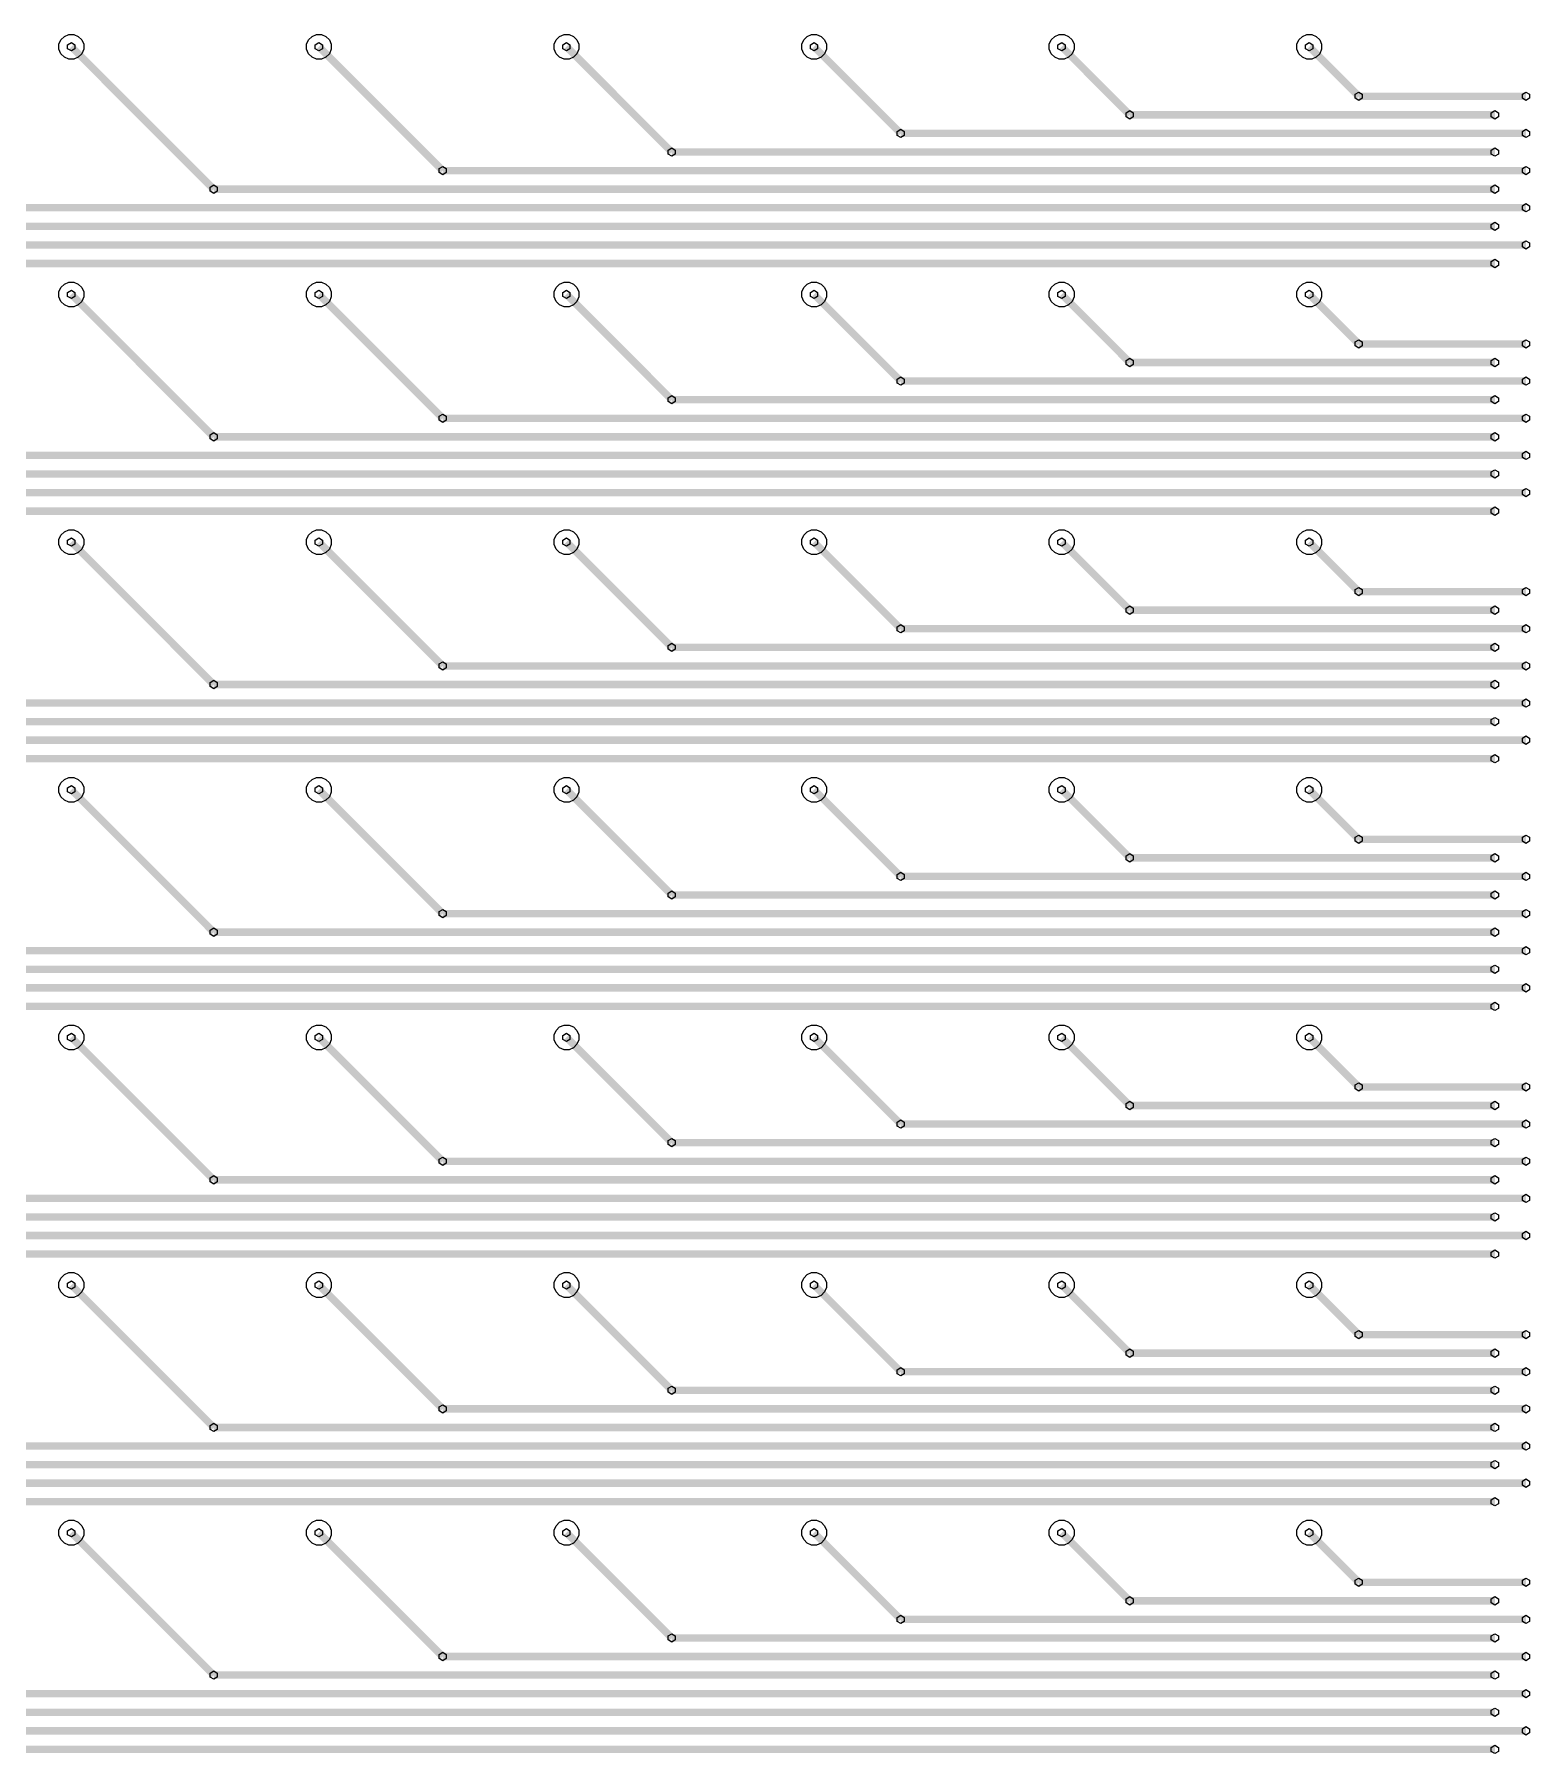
# Model space of a CAD drawing. Extents: x -21730 to 22170, y -18094 to 18606.
# Drawn here: x 655 to 1259, y -3583 to -2889 of the extents above; entities that cross this region are included whole.
import ezdxf

# ---------------------------------------------------------------- set-up
doc = ezdxf.new("R2010")
doc.units = 0
doc.layers.add('L0D0_0', color=1, linetype='CONTINUOUS')

# ---------------------------------------------------------------- blocks, each defined once
blk = doc.blocks.new('LGA400C100P20X20_2000X2000X0_1')
at = {"layer": 'L0D0_0'}
for points in [[(4.49, 4.45), (4.472, 4.458), (4.458, 4.472), (4.45, 4.49), (4.45, 4.51), (4.458, 4.528), (4.472, 4.542), (4.49, 4.55), (4.51, 4.55), (4.528, 4.542), (4.542, 4.528), (4.55, 4.51), (4.55, 4.49), (4.542, 4.472), (4.528, 4.458), (4.51, 4.45)], [(5.49, 4.45), (5.472, 4.458), (5.458, 4.472), (5.45, 4.49), (5.45, 4.51), (5.458, 4.528), (5.472, 4.542), (5.49, 4.55), (5.51, 4.55), (5.528, 4.542), (5.542, 4.528), (5.55, 4.51), (5.55, 4.49), (5.542, 4.472), (5.528, 4.458), (5.51, 4.45)], [(6.49, 4.45), (6.472, 4.458), (6.458, 4.472), (6.45, 4.49), (6.45, 4.51), (6.458, 4.528), (6.472, 4.542), (6.49, 4.55), (6.51, 4.55), (6.528, 4.542), (6.542, 4.528), (6.55, 4.51), (6.55, 4.49), (6.542, 4.472), (6.528, 4.458), (6.51, 4.45)], [(7.49, 4.45), (7.472, 4.458), (7.458, 4.472), (7.45, 4.49), (7.45, 4.51), (7.458, 4.528), (7.472, 4.542), (7.49, 4.55), (7.51, 4.55), (7.528, 4.542), (7.542, 4.528), (7.55, 4.51), (7.55, 4.49), (7.542, 4.472), (7.528, 4.458), (7.51, 4.45)], [(8.49, 4.45), (8.472, 4.458), (8.458, 4.472), (8.45, 4.49), (8.45, 4.51), (8.458, 4.528), (8.472, 4.542), (8.49, 4.55), (8.51, 4.55), (8.528, 4.542), (8.542, 4.528), (8.55, 4.51), (8.55, 4.49), (8.542, 4.472), (8.528, 4.458), (8.51, 4.45)], [(9.49, 4.45), (9.472, 4.458), (9.458, 4.472), (9.45, 4.49), (9.45, 4.51), (9.458, 4.528), (9.472, 4.542), (9.49, 4.55), (9.51, 4.55), (9.528, 4.542), (9.542, 4.528), (9.55, 4.51), (9.55, 4.49), (9.542, 4.472), (9.528, 4.458), (9.51, 4.45)], [(4.49, 3.45), (4.472, 3.458), (4.458, 3.472), (4.45, 3.49), (4.45, 3.51), (4.458, 3.528), (4.472, 3.542), (4.49, 3.55), (4.51, 3.55), (4.528, 3.542), (4.542, 3.528), (4.55, 3.51), (4.55, 3.49), (4.542, 3.472), (4.528, 3.458), (4.51, 3.45)], [(5.49, 3.45), (5.472, 3.458), (5.458, 3.472), (5.45, 3.49), (5.45, 3.51), (5.458, 3.528), (5.472, 3.542), (5.49, 3.55), (5.51, 3.55), (5.528, 3.542), (5.542, 3.528), (5.55, 3.51), (5.55, 3.49), (5.542, 3.472), (5.528, 3.458), (5.51, 3.45)], [(6.49, 3.45), (6.472, 3.458), (6.458, 3.472), (6.45, 3.49), (6.45, 3.51), (6.458, 3.528), (6.472, 3.542), (6.49, 3.55), (6.51, 3.55), (6.528, 3.542), (6.542, 3.528), (6.55, 3.51), (6.55, 3.49), (6.542, 3.472), (6.528, 3.458), (6.51, 3.45)], [(7.49, 3.45), (7.472, 3.458), (7.458, 3.472), (7.45, 3.49), (7.45, 3.51), (7.458, 3.528), (7.472, 3.542), (7.49, 3.55), (7.51, 3.55), (7.528, 3.542), (7.542, 3.528), (7.55, 3.51), (7.55, 3.49), (7.542, 3.472), (7.528, 3.458), (7.51, 3.45)], [(8.49, 3.45), (8.472, 3.458), (8.458, 3.472), (8.45, 3.49), (8.45, 3.51), (8.458, 3.528), (8.472, 3.542), (8.49, 3.55), (8.51, 3.55), (8.528, 3.542), (8.542, 3.528), (8.55, 3.51), (8.55, 3.49), (8.542, 3.472), (8.528, 3.458), (8.51, 3.45)], [(9.49, 3.45), (9.472, 3.458), (9.458, 3.472), (9.45, 3.49), (9.45, 3.51), (9.458, 3.528), (9.472, 3.542), (9.49, 3.55), (9.51, 3.55), (9.528, 3.542), (9.542, 3.528), (9.55, 3.51), (9.55, 3.49), (9.542, 3.472), (9.528, 3.458), (9.51, 3.45)], [(4.49, 2.45), (4.472, 2.458), (4.458, 2.472), (4.45, 2.49), (4.45, 2.51), (4.458, 2.528), (4.472, 2.542), (4.49, 2.55), (4.51, 2.55), (4.528, 2.542), (4.542, 2.528), (4.55, 2.51), (4.55, 2.49), (4.542, 2.472), (4.528, 2.458), (4.51, 2.45)], [(5.49, 2.45), (5.472, 2.458), (5.458, 2.472), (5.45, 2.49), (5.45, 2.51), (5.458, 2.528), (5.472, 2.542), (5.49, 2.55), (5.51, 2.55), (5.528, 2.542), (5.542, 2.528), (5.55, 2.51), (5.55, 2.49), (5.542, 2.472), (5.528, 2.458), (5.51, 2.45)], [(6.49, 2.45), (6.472, 2.458), (6.458, 2.472), (6.45, 2.49), (6.45, 2.51), (6.458, 2.528), (6.472, 2.542), (6.49, 2.55), (6.51, 2.55), (6.528, 2.542), (6.542, 2.528), (6.55, 2.51), (6.55, 2.49), (6.542, 2.472), (6.528, 2.458), (6.51, 2.45)], [(7.49, 2.45), (7.472, 2.458), (7.458, 2.472), (7.45, 2.49), (7.45, 2.51), (7.458, 2.528), (7.472, 2.542), (7.49, 2.55), (7.51, 2.55), (7.528, 2.542), (7.542, 2.528), (7.55, 2.51), (7.55, 2.49), (7.542, 2.472), (7.528, 2.458), (7.51, 2.45)], [(8.49, 2.45), (8.472, 2.458), (8.458, 2.472), (8.45, 2.49), (8.45, 2.51), (8.458, 2.528), (8.472, 2.542), (8.49, 2.55), (8.51, 2.55), (8.528, 2.542), (8.542, 2.528), (8.55, 2.51), (8.55, 2.49), (8.542, 2.472), (8.528, 2.458), (8.51, 2.45)], [(9.49, 2.45), (9.472, 2.458), (9.458, 2.472), (9.45, 2.49), (9.45, 2.51), (9.458, 2.528), (9.472, 2.542), (9.49, 2.55), (9.51, 2.55), (9.528, 2.542), (9.542, 2.528), (9.55, 2.51), (9.55, 2.49), (9.542, 2.472), (9.528, 2.458), (9.51, 2.45)], [(4.49, 1.45), (4.472, 1.458), (4.458, 1.472), (4.45, 1.49), (4.45, 1.51), (4.458, 1.528), (4.472, 1.542), (4.49, 1.55), (4.51, 1.55), (4.528, 1.542), (4.542, 1.528), (4.55, 1.51), (4.55, 1.49), (4.542, 1.472), (4.528, 1.458), (4.51, 1.45)], [(5.49, 1.45), (5.472, 1.458), (5.458, 1.472), (5.45, 1.49), (5.45, 1.51), (5.458, 1.528), (5.472, 1.542), (5.49, 1.55), (5.51, 1.55), (5.528, 1.542), (5.542, 1.528), (5.55, 1.51), (5.55, 1.49), (5.542, 1.472), (5.528, 1.458), (5.51, 1.45)], [(6.49, 1.45), (6.472, 1.458), (6.458, 1.472), (6.45, 1.49), (6.45, 1.51), (6.458, 1.528), (6.472, 1.542), (6.49, 1.55), (6.51, 1.55), (6.528, 1.542), (6.542, 1.528), (6.55, 1.51), (6.55, 1.49), (6.542, 1.472), (6.528, 1.458), (6.51, 1.45)], [(7.49, 1.45), (7.472, 1.458), (7.458, 1.472), (7.45, 1.49), (7.45, 1.51), (7.458, 1.528), (7.472, 1.542), (7.49, 1.55), (7.51, 1.55), (7.528, 1.542), (7.542, 1.528), (7.55, 1.51), (7.55, 1.49), (7.542, 1.472), (7.528, 1.458), (7.51, 1.45)], [(8.49, 1.45), (8.472, 1.458), (8.458, 1.472), (8.45, 1.49), (8.45, 1.51), (8.458, 1.528), (8.472, 1.542), (8.49, 1.55), (8.51, 1.55), (8.528, 1.542), (8.542, 1.528), (8.55, 1.51), (8.55, 1.49), (8.542, 1.472), (8.528, 1.458), (8.51, 1.45)], [(9.49, 1.45), (9.472, 1.458), (9.458, 1.472), (9.45, 1.49), (9.45, 1.51), (9.458, 1.528), (9.472, 1.542), (9.49, 1.55), (9.51, 1.55), (9.528, 1.542), (9.542, 1.528), (9.55, 1.51), (9.55, 1.49), (9.542, 1.472), (9.528, 1.458), (9.51, 1.45)], [(4.49, 0.45), (4.472, 0.458), (4.458, 0.472), (4.45, 0.49), (4.45, 0.51), (4.458, 0.528), (4.472, 0.542), (4.49, 0.55), (4.51, 0.55), (4.528, 0.542), (4.542, 0.528), (4.55, 0.51), (4.55, 0.49), (4.542, 0.472), (4.528, 0.458), (4.51, 0.45)], [(5.49, 0.45), (5.472, 0.458), (5.458, 0.472), (5.45, 0.49), (5.45, 0.51), (5.458, 0.528), (5.472, 0.542), (5.49, 0.55), (5.51, 0.55), (5.528, 0.542), (5.542, 0.528), (5.55, 0.51), (5.55, 0.49), (5.542, 0.472), (5.528, 0.458), (5.51, 0.45)], [(6.49, 0.45), (6.472, 0.458), (6.458, 0.472), (6.45, 0.49), (6.45, 0.51), (6.458, 0.528), (6.472, 0.542), (6.49, 0.55), (6.51, 0.55), (6.528, 0.542), (6.542, 0.528), (6.55, 0.51), (6.55, 0.49), (6.542, 0.472), (6.528, 0.458), (6.51, 0.45)], [(7.49, 0.45), (7.472, 0.458), (7.458, 0.472), (7.45, 0.49), (7.45, 0.51), (7.458, 0.528), (7.472, 0.542), (7.49, 0.55), (7.51, 0.55), (7.528, 0.542), (7.542, 0.528), (7.55, 0.51), (7.55, 0.49), (7.542, 0.472), (7.528, 0.458), (7.51, 0.45)], [(8.49, 0.45), (8.472, 0.458), (8.458, 0.472), (8.45, 0.49), (8.45, 0.51), (8.458, 0.528), (8.472, 0.542), (8.49, 0.55), (8.51, 0.55), (8.528, 0.542), (8.542, 0.528), (8.55, 0.51), (8.55, 0.49), (8.542, 0.472), (8.528, 0.458), (8.51, 0.45)], [(9.49, 0.45), (9.472, 0.458), (9.458, 0.472), (9.45, 0.49), (9.45, 0.51), (9.458, 0.528), (9.472, 0.542), (9.49, 0.55), (9.51, 0.55), (9.528, 0.542), (9.542, 0.528), (9.55, 0.51), (9.55, 0.49), (9.542, 0.472), (9.528, 0.458), (9.51, 0.45)], [(4.49, -0.55), (4.472, -0.542), (4.458, -0.528), (4.45, -0.51), (4.45, -0.49), (4.458, -0.472), (4.472, -0.458), (4.49, -0.45), (4.51, -0.45), (4.528, -0.458), (4.542, -0.472), (4.55, -0.49), (4.55, -0.51), (4.542, -0.528), (4.528, -0.542), (4.51, -0.55)], [(5.49, -0.55), (5.472, -0.542), (5.458, -0.528), (5.45, -0.51), (5.45, -0.49), (5.458, -0.472), (5.472, -0.458), (5.49, -0.45), (5.51, -0.45), (5.528, -0.458), (5.542, -0.472), (5.55, -0.49), (5.55, -0.51), (5.542, -0.528), (5.528, -0.542), (5.51, -0.55)], [(6.49, -0.55), (6.472, -0.542), (6.458, -0.528), (6.45, -0.51), (6.45, -0.49), (6.458, -0.472), (6.472, -0.458), (6.49, -0.45), (6.51, -0.45), (6.528, -0.458), (6.542, -0.472), (6.55, -0.49), (6.55, -0.51), (6.542, -0.528), (6.528, -0.542), (6.51, -0.55)], [(7.49, -0.55), (7.472, -0.542), (7.458, -0.528), (7.45, -0.51), (7.45, -0.49), (7.458, -0.472), (7.472, -0.458), (7.49, -0.45), (7.51, -0.45), (7.528, -0.458), (7.542, -0.472), (7.55, -0.49), (7.55, -0.51), (7.542, -0.528), (7.528, -0.542), (7.51, -0.55)], [(8.49, -0.55), (8.472, -0.542), (8.458, -0.528), (8.45, -0.51), (8.45, -0.49), (8.458, -0.472), (8.472, -0.458), (8.49, -0.45), (8.51, -0.45), (8.528, -0.458), (8.542, -0.472), (8.55, -0.49), (8.55, -0.51), (8.542, -0.528), (8.528, -0.542), (8.51, -0.55)], [(9.49, -0.55), (9.472, -0.542), (9.458, -0.528), (9.45, -0.51), (9.45, -0.49), (9.458, -0.472), (9.472, -0.458), (9.49, -0.45), (9.51, -0.45), (9.528, -0.458), (9.542, -0.472), (9.55, -0.49), (9.55, -0.51), (9.542, -0.528), (9.528, -0.542), (9.51, -0.55)], [(4.49, -1.55), (4.472, -1.542), (4.458, -1.528), (4.45, -1.51), (4.45, -1.49), (4.458, -1.472), (4.472, -1.458), (4.49, -1.45), (4.51, -1.45), (4.528, -1.458), (4.542, -1.472), (4.55, -1.49), (4.55, -1.51), (4.542, -1.528), (4.528, -1.542), (4.51, -1.55)], [(5.49, -1.55), (5.472, -1.542), (5.458, -1.528), (5.45, -1.51), (5.45, -1.49), (5.458, -1.472), (5.472, -1.458), (5.49, -1.45), (5.51, -1.45), (5.528, -1.458), (5.542, -1.472), (5.55, -1.49), (5.55, -1.51), (5.542, -1.528), (5.528, -1.542), (5.51, -1.55)], [(6.49, -1.55), (6.472, -1.542), (6.458, -1.528), (6.45, -1.51), (6.45, -1.49), (6.458, -1.472), (6.472, -1.458), (6.49, -1.45), (6.51, -1.45), (6.528, -1.458), (6.542, -1.472), (6.55, -1.49), (6.55, -1.51), (6.542, -1.528), (6.528, -1.542), (6.51, -1.55)], [(7.49, -1.55), (7.472, -1.542), (7.458, -1.528), (7.45, -1.51), (7.45, -1.49), (7.458, -1.472), (7.472, -1.458), (7.49, -1.45), (7.51, -1.45), (7.528, -1.458), (7.542, -1.472), (7.55, -1.49), (7.55, -1.51), (7.542, -1.528), (7.528, -1.542), (7.51, -1.55)], [(8.49, -1.55), (8.472, -1.542), (8.458, -1.528), (8.45, -1.51), (8.45, -1.49), (8.458, -1.472), (8.472, -1.458), (8.49, -1.45), (8.51, -1.45), (8.528, -1.458), (8.542, -1.472), (8.55, -1.49), (8.55, -1.51), (8.542, -1.528), (8.528, -1.542), (8.51, -1.55)], [(9.49, -1.55), (9.472, -1.542), (9.458, -1.528), (9.45, -1.51), (9.45, -1.49), (9.458, -1.472), (9.472, -1.458), (9.49, -1.45), (9.51, -1.45), (9.528, -1.458), (9.542, -1.472), (9.55, -1.49), (9.55, -1.51), (9.542, -1.528), (9.528, -1.542), (9.51, -1.55)]]:
    blk.add_lwpolyline(points, close=True, dxfattribs=at)

msp = doc.modelspace()

# ---------------------------------------------------------------- linework, layer by layer
at = {"layer": 'L0D0_0'}
for points in [[(670, -2895.7), (668.5, -2894.8), (668.5, -2893.2), (670, -2892.3), (671.4, -2893.2), (671.4, -2894.8)], [(770, -2895.7), (768.5, -2894.8), (768.5, -2893.2), (770, -2892.3), (771.4, -2893.2), (771.4, -2894.8)], [(870, -2895.7), (868.5, -2894.8), (868.5, -2893.2), (870, -2892.3), (871.4, -2893.2), (871.4, -2894.8)], [(970, -2895.7), (968.5, -2894.8), (968.5, -2893.2), (970, -2892.3), (971.4, -2893.2), (971.4, -2894.8)], [(1070, -2895.7), (1068.5, -2894.8), (1068.5, -2893.2), (1070, -2892.3), (1071.4, -2893.2), (1071.4, -2894.8)], [(1170, -2895.7), (1168.5, -2894.8), (1168.5, -2893.2), (1170, -2892.3), (1171.4, -2893.2), (1171.4, -2894.8)], [(1190, -2915.7), (1188.5, -2914.8), (1188.5, -2913.2), (1190, -2912.3), (1191.4, -2913.2), (1191.4, -2914.8)], [(1190, -2915.7), (1188.5, -2914.8), (1188.5, -2913.2), (1190, -2912.3), (1191.4, -2913.2), (1191.4, -2914.8)], [(1257.5, -2915.7), (1256.1, -2914.8), (1256.1, -2913.2), (1257.5, -2912.3), (1259, -2913.2), (1259, -2914.8)], [(1097.5, -2923.2), (1096, -2922.3), (1096, -2920.7), (1097.5, -2919.8), (1098.9, -2920.7), (1098.9, -2922.3)], [(1097.5, -2923.2), (1096, -2922.3), (1096, -2920.7), (1097.5, -2919.8), (1098.9, -2920.7), (1098.9, -2922.3)], [(1245, -2923.2), (1243.5, -2922.3), (1243.5, -2920.7), (1245, -2919.8), (1246.4, -2920.7), (1246.4, -2922.3)], [(1005, -2930.7), (1003.5, -2929.8), (1003.5, -2928.2), (1005, -2927.3), (1006.4, -2928.2), (1006.4, -2929.8)], [(1005, -2930.7), (1003.5, -2929.8), (1003.5, -2928.2), (1005, -2927.3), (1006.4, -2928.2), (1006.4, -2929.8)], [(1257.5, -2930.7), (1256.1, -2929.8), (1256.1, -2928.2), (1257.5, -2927.3), (1259, -2928.2), (1259, -2929.8)], [(912.5, -2938.2), (911, -2937.3), (911, -2935.7), (912.5, -2934.8), (913.9, -2935.7), (913.9, -2937.3)], [(912.5, -2938.2), (911, -2937.3), (911, -2935.7), (912.5, -2934.8), (913.9, -2935.7), (913.9, -2937.3)], [(1245, -2938.2), (1243.5, -2937.3), (1243.5, -2935.7), (1245, -2934.8), (1246.4, -2935.7), (1246.4, -2937.3)], [(820, -2945.7), (818.5, -2944.8), (818.5, -2943.2), (820, -2942.3), (821.4, -2943.2), (821.4, -2944.8)], [(820, -2945.7), (818.5, -2944.8), (818.5, -2943.2), (820, -2942.3), (821.4, -2943.2), (821.4, -2944.8)], [(1257.5, -2945.7), (1256.1, -2944.8), (1256.1, -2943.2), (1257.5, -2942.3), (1259, -2943.2), (1259, -2944.8)], [(727.5, -2953.2), (726, -2952.3), (726, -2950.7), (727.5, -2949.8), (728.9, -2950.7), (728.9, -2952.3)], [(727.5, -2953.2), (726, -2952.3), (726, -2950.7), (727.5, -2949.8), (728.9, -2950.7), (728.9, -2952.3)], [(1245, -2953.2), (1243.5, -2952.3), (1243.5, -2950.7), (1245, -2949.8), (1246.4, -2950.7), (1246.4, -2952.3)], [(1257.5, -2960.7), (1256.1, -2959.8), (1256.1, -2958.2), (1257.5, -2957.3), (1259, -2958.2), (1259, -2959.8)], [(1245, -2968.2), (1243.5, -2967.3), (1243.5, -2965.7), (1245, -2964.8), (1246.4, -2965.7), (1246.4, -2967.3)], [(1257.5, -2975.7), (1256.1, -2974.8), (1256.1, -2973.2), (1257.5, -2972.3), (1259, -2973.2), (1259, -2974.8)], [(1245, -2983.2), (1243.5, -2982.3), (1243.5, -2980.7), (1245, -2979.8), (1246.4, -2980.7), (1246.4, -2982.3)], [(670, -2995.7), (668.5, -2994.8), (668.5, -2993.2), (670, -2992.3), (671.4, -2993.2), (671.4, -2994.8)], [(770, -2995.7), (768.5, -2994.8), (768.5, -2993.2), (770, -2992.3), (771.4, -2993.2), (771.4, -2994.8)], [(870, -2995.7), (868.5, -2994.8), (868.5, -2993.2), (870, -2992.3), (871.4, -2993.2), (871.4, -2994.8)], [(970, -2995.7), (968.5, -2994.8), (968.5, -2993.2), (970, -2992.3), (971.4, -2993.2), (971.4, -2994.8)], [(1070, -2995.7), (1068.5, -2994.8), (1068.5, -2993.2), (1070, -2992.3), (1071.4, -2993.2), (1071.4, -2994.8)], [(1170, -2995.7), (1168.5, -2994.8), (1168.5, -2993.2), (1170, -2992.3), (1171.4, -2993.2), (1171.4, -2994.8)], [(1190, -3015.7), (1188.5, -3014.8), (1188.5, -3013.2), (1190, -3012.3), (1191.4, -3013.2), (1191.4, -3014.8)], [(1190, -3015.7), (1188.5, -3014.8), (1188.5, -3013.2), (1190, -3012.3), (1191.4, -3013.2), (1191.4, -3014.8)], [(1257.5, -3015.7), (1256.1, -3014.8), (1256.1, -3013.2), (1257.5, -3012.3), (1259, -3013.2), (1259, -3014.8)], [(1097.5, -3023.2), (1096, -3022.3), (1096, -3020.7), (1097.5, -3019.8), (1098.9, -3020.7), (1098.9, -3022.3)], [(1097.5, -3023.2), (1096, -3022.3), (1096, -3020.7), (1097.5, -3019.8), (1098.9, -3020.7), (1098.9, -3022.3)], [(1245, -3023.2), (1243.5, -3022.3), (1243.5, -3020.7), (1245, -3019.8), (1246.4, -3020.7), (1246.4, -3022.3)], [(1005, -3030.7), (1003.5, -3029.8), (1003.5, -3028.2), (1005, -3027.3), (1006.4, -3028.2), (1006.4, -3029.8)], [(1005, -3030.7), (1003.5, -3029.8), (1003.5, -3028.2), (1005, -3027.3), (1006.4, -3028.2), (1006.4, -3029.8)], [(1257.5, -3030.7), (1256.1, -3029.8), (1256.1, -3028.2), (1257.5, -3027.3), (1259, -3028.2), (1259, -3029.8)], [(912.5, -3038.2), (911, -3037.3), (911, -3035.7), (912.5, -3034.8), (913.9, -3035.7), (913.9, -3037.3)], [(912.5, -3038.2), (911, -3037.3), (911, -3035.7), (912.5, -3034.8), (913.9, -3035.7), (913.9, -3037.3)], [(1245, -3038.2), (1243.5, -3037.3), (1243.5, -3035.7), (1245, -3034.8), (1246.4, -3035.7), (1246.4, -3037.3)], [(820, -3045.7), (818.5, -3044.8), (818.5, -3043.2), (820, -3042.3), (821.4, -3043.2), (821.4, -3044.8)], [(820, -3045.7), (818.5, -3044.8), (818.5, -3043.2), (820, -3042.3), (821.4, -3043.2), (821.4, -3044.8)], [(1257.5, -3045.7), (1256.1, -3044.8), (1256.1, -3043.2), (1257.5, -3042.3), (1259, -3043.2), (1259, -3044.8)], [(727.5, -3053.2), (726, -3052.3), (726, -3050.7), (727.5, -3049.8), (728.9, -3050.7), (728.9, -3052.3)], [(727.5, -3053.2), (726, -3052.3), (726, -3050.7), (727.5, -3049.8), (728.9, -3050.7), (728.9, -3052.3)], [(1245, -3053.2), (1243.5, -3052.3), (1243.5, -3050.7), (1245, -3049.8), (1246.4, -3050.7), (1246.4, -3052.3)], [(1257.5, -3060.7), (1256.1, -3059.8), (1256.1, -3058.2), (1257.5, -3057.3), (1259, -3058.2), (1259, -3059.8)], [(1245, -3068.2), (1243.5, -3067.3), (1243.5, -3065.7), (1245, -3064.8), (1246.4, -3065.7), (1246.4, -3067.3)], [(1257.5, -3075.7), (1256.1, -3074.8), (1256.1, -3073.2), (1257.5, -3072.3), (1259, -3073.2), (1259, -3074.8)], [(1245, -3083.2), (1243.5, -3082.3), (1243.5, -3080.7), (1245, -3079.8), (1246.4, -3080.7), (1246.4, -3082.3)], [(670, -3095.7), (668.5, -3094.8), (668.5, -3093.2), (670, -3092.3), (671.4, -3093.2), (671.4, -3094.8)], [(770, -3095.7), (768.5, -3094.8), (768.5, -3093.2), (770, -3092.3), (771.4, -3093.2), (771.4, -3094.8)], [(870, -3095.7), (868.5, -3094.8), (868.5, -3093.2), (870, -3092.3), (871.4, -3093.2), (871.4, -3094.8)], [(970, -3095.7), (968.5, -3094.8), (968.5, -3093.2), (970, -3092.3), (971.4, -3093.2), (971.4, -3094.8)], [(1070, -3095.7), (1068.5, -3094.8), (1068.5, -3093.2), (1070, -3092.3), (1071.4, -3093.2), (1071.4, -3094.8)], [(1170, -3095.7), (1168.5, -3094.8), (1168.5, -3093.2), (1170, -3092.3), (1171.4, -3093.2), (1171.4, -3094.8)], [(1190, -3115.7), (1188.5, -3114.8), (1188.5, -3113.2), (1190, -3112.3), (1191.4, -3113.2), (1191.4, -3114.8)], [(1190, -3115.7), (1188.5, -3114.8), (1188.5, -3113.2), (1190, -3112.3), (1191.4, -3113.2), (1191.4, -3114.8)], [(1257.5, -3115.7), (1256.1, -3114.8), (1256.1, -3113.2), (1257.5, -3112.3), (1259, -3113.2), (1259, -3114.8)], [(1097.5, -3123.2), (1096, -3122.3), (1096, -3120.7), (1097.5, -3119.8), (1098.9, -3120.7), (1098.9, -3122.3)], [(1097.5, -3123.2), (1096, -3122.3), (1096, -3120.7), (1097.5, -3119.8), (1098.9, -3120.7), (1098.9, -3122.3)], [(1245, -3123.2), (1243.5, -3122.3), (1243.5, -3120.7), (1245, -3119.8), (1246.4, -3120.7), (1246.4, -3122.3)], [(1005, -3130.7), (1003.5, -3129.8), (1003.5, -3128.2), (1005, -3127.3), (1006.4, -3128.2), (1006.4, -3129.8)], [(1005, -3130.7), (1003.5, -3129.8), (1003.5, -3128.2), (1005, -3127.3), (1006.4, -3128.2), (1006.4, -3129.8)], [(1257.5, -3130.7), (1256.1, -3129.8), (1256.1, -3128.2), (1257.5, -3127.3), (1259, -3128.2), (1259, -3129.8)], [(912.5, -3138.2), (911, -3137.3), (911, -3135.7), (912.5, -3134.8), (913.9, -3135.7), (913.9, -3137.3)], [(912.5, -3138.2), (911, -3137.3), (911, -3135.7), (912.5, -3134.8), (913.9, -3135.7), (913.9, -3137.3)], [(1245, -3138.2), (1243.5, -3137.3), (1243.5, -3135.7), (1245, -3134.8), (1246.4, -3135.7), (1246.4, -3137.3)], [(820, -3145.7), (818.5, -3144.8), (818.5, -3143.2), (820, -3142.3), (821.4, -3143.2), (821.4, -3144.8)], [(820, -3145.7), (818.5, -3144.8), (818.5, -3143.2), (820, -3142.3), (821.4, -3143.2), (821.4, -3144.8)], [(1257.5, -3145.7), (1256.1, -3144.8), (1256.1, -3143.2), (1257.5, -3142.3), (1259, -3143.2), (1259, -3144.8)], [(727.5, -3153.2), (726, -3152.3), (726, -3150.7), (727.5, -3149.8), (728.9, -3150.7), (728.9, -3152.3)], [(727.5, -3153.2), (726, -3152.3), (726, -3150.7), (727.5, -3149.8), (728.9, -3150.7), (728.9, -3152.3)], [(1245, -3153.2), (1243.5, -3152.3), (1243.5, -3150.7), (1245, -3149.8), (1246.4, -3150.7), (1246.4, -3152.3)], [(1257.5, -3160.7), (1256.1, -3159.8), (1256.1, -3158.2), (1257.5, -3157.3), (1259, -3158.2), (1259, -3159.8)], [(1245, -3168.2), (1243.5, -3167.3), (1243.5, -3165.7), (1245, -3164.8), (1246.4, -3165.7), (1246.4, -3167.3)], [(1257.5, -3175.7), (1256.1, -3174.8), (1256.1, -3173.2), (1257.5, -3172.3), (1259, -3173.2), (1259, -3174.8)], [(1245, -3183.2), (1243.5, -3182.3), (1243.5, -3180.7), (1245, -3179.8), (1246.4, -3180.7), (1246.4, -3182.3)], [(670, -3195.7), (668.5, -3194.8), (668.5, -3193.2), (670, -3192.3), (671.4, -3193.2), (671.4, -3194.8)], [(770, -3195.7), (768.5, -3194.8), (768.5, -3193.2), (770, -3192.3), (771.4, -3193.2), (771.4, -3194.8)], [(870, -3195.7), (868.5, -3194.8), (868.5, -3193.2), (870, -3192.3), (871.4, -3193.2), (871.4, -3194.8)], [(970, -3195.7), (968.5, -3194.8), (968.5, -3193.2), (970, -3192.3), (971.4, -3193.2), (971.4, -3194.8)], [(1070, -3195.7), (1068.5, -3194.8), (1068.5, -3193.2), (1070, -3192.3), (1071.4, -3193.2), (1071.4, -3194.8)], [(1170, -3195.7), (1168.5, -3194.8), (1168.5, -3193.2), (1170, -3192.3), (1171.4, -3193.2), (1171.4, -3194.8)], [(1190, -3215.7), (1188.5, -3214.8), (1188.5, -3213.2), (1190, -3212.3), (1191.4, -3213.2), (1191.4, -3214.8)], [(1190, -3215.7), (1188.5, -3214.8), (1188.5, -3213.2), (1190, -3212.3), (1191.4, -3213.2), (1191.4, -3214.8)], [(1257.5, -3215.7), (1256.1, -3214.8), (1256.1, -3213.2), (1257.5, -3212.3), (1259, -3213.2), (1259, -3214.8)], [(1097.5, -3223.2), (1096, -3222.3), (1096, -3220.7), (1097.5, -3219.8), (1098.9, -3220.7), (1098.9, -3222.3)], [(1097.5, -3223.2), (1096, -3222.3), (1096, -3220.7), (1097.5, -3219.8), (1098.9, -3220.7), (1098.9, -3222.3)], [(1245, -3223.2), (1243.5, -3222.3), (1243.5, -3220.7), (1245, -3219.8), (1246.4, -3220.7), (1246.4, -3222.3)], [(1005, -3230.7), (1003.5, -3229.8), (1003.5, -3228.2), (1005, -3227.3), (1006.4, -3228.2), (1006.4, -3229.8)], [(1005, -3230.7), (1003.5, -3229.8), (1003.5, -3228.2), (1005, -3227.3), (1006.4, -3228.2), (1006.4, -3229.8)], [(1257.5, -3230.7), (1256.1, -3229.8), (1256.1, -3228.2), (1257.5, -3227.3), (1259, -3228.2), (1259, -3229.8)], [(912.5, -3238.2), (911, -3237.3), (911, -3235.7), (912.5, -3234.8), (913.9, -3235.7), (913.9, -3237.3)], [(912.5, -3238.2), (911, -3237.3), (911, -3235.7), (912.5, -3234.8), (913.9, -3235.7), (913.9, -3237.3)], [(1245, -3238.2), (1243.5, -3237.3), (1243.5, -3235.7), (1245, -3234.8), (1246.4, -3235.7), (1246.4, -3237.3)], [(820, -3245.7), (818.5, -3244.8), (818.5, -3243.2), (820, -3242.3), (821.4, -3243.2), (821.4, -3244.8)], [(820, -3245.7), (818.5, -3244.8), (818.5, -3243.2), (820, -3242.3), (821.4, -3243.2), (821.4, -3244.8)], [(1257.5, -3245.7), (1256.1, -3244.8), (1256.1, -3243.2), (1257.5, -3242.3), (1259, -3243.2), (1259, -3244.8)], [(727.5, -3253.2), (726, -3252.3), (726, -3250.7), (727.5, -3249.8), (728.9, -3250.7), (728.9, -3252.3)], [(727.5, -3253.2), (726, -3252.3), (726, -3250.7), (727.5, -3249.8), (728.9, -3250.7), (728.9, -3252.3)], [(1245, -3253.2), (1243.5, -3252.3), (1243.5, -3250.7), (1245, -3249.8), (1246.4, -3250.7), (1246.4, -3252.3)], [(1257.5, -3260.7), (1256.1, -3259.8), (1256.1, -3258.2), (1257.5, -3257.3), (1259, -3258.2), (1259, -3259.8)], [(1245, -3268.2), (1243.5, -3267.3), (1243.5, -3265.7), (1245, -3264.8), (1246.4, -3265.7), (1246.4, -3267.3)], [(1257.5, -3275.7), (1256.1, -3274.8), (1256.1, -3273.2), (1257.5, -3272.3), (1259, -3273.2), (1259, -3274.8)], [(1245, -3283.2), (1243.5, -3282.3), (1243.5, -3280.7), (1245, -3279.8), (1246.4, -3280.7), (1246.4, -3282.3)], [(670, -3295.7), (668.5, -3294.8), (668.5, -3293.2), (670, -3292.3), (671.4, -3293.2), (671.4, -3294.8)], [(770, -3295.7), (768.5, -3294.8), (768.5, -3293.2), (770, -3292.3), (771.4, -3293.2), (771.4, -3294.8)], [(870, -3295.7), (868.5, -3294.8), (868.5, -3293.2), (870, -3292.3), (871.4, -3293.2), (871.4, -3294.8)], [(970, -3295.7), (968.5, -3294.8), (968.5, -3293.2), (970, -3292.3), (971.4, -3293.2), (971.4, -3294.8)], [(1070, -3295.7), (1068.5, -3294.8), (1068.5, -3293.2), (1070, -3292.3), (1071.4, -3293.2), (1071.4, -3294.8)], [(1170, -3295.7), (1168.5, -3294.8), (1168.5, -3293.2), (1170, -3292.3), (1171.4, -3293.2), (1171.4, -3294.8)], [(1190, -3315.7), (1188.5, -3314.8), (1188.5, -3313.2), (1190, -3312.3), (1191.4, -3313.2), (1191.4, -3314.8)], [(1190, -3315.7), (1188.5, -3314.8), (1188.5, -3313.2), (1190, -3312.3), (1191.4, -3313.2), (1191.4, -3314.8)], [(1257.5, -3315.7), (1256.1, -3314.8), (1256.1, -3313.2), (1257.5, -3312.3), (1259, -3313.2), (1259, -3314.8)], [(1097.5, -3323.2), (1096, -3322.3), (1096, -3320.7), (1097.5, -3319.8), (1098.9, -3320.7), (1098.9, -3322.3)], [(1097.5, -3323.2), (1096, -3322.3), (1096, -3320.7), (1097.5, -3319.8), (1098.9, -3320.7), (1098.9, -3322.3)], [(1245, -3323.2), (1243.5, -3322.3), (1243.5, -3320.7), (1245, -3319.8), (1246.4, -3320.7), (1246.4, -3322.3)], [(1005, -3330.7), (1003.5, -3329.8), (1003.5, -3328.2), (1005, -3327.3), (1006.4, -3328.2), (1006.4, -3329.8)], [(1005, -3330.7), (1003.5, -3329.8), (1003.5, -3328.2), (1005, -3327.3), (1006.4, -3328.2), (1006.4, -3329.8)], [(1257.5, -3330.7), (1256.1, -3329.8), (1256.1, -3328.2), (1257.5, -3327.3), (1259, -3328.2), (1259, -3329.8)], [(912.5, -3338.2), (911, -3337.3), (911, -3335.7), (912.5, -3334.8), (913.9, -3335.7), (913.9, -3337.3)], [(912.5, -3338.2), (911, -3337.3), (911, -3335.7), (912.5, -3334.8), (913.9, -3335.7), (913.9, -3337.3)], [(1245, -3338.2), (1243.5, -3337.3), (1243.5, -3335.7), (1245, -3334.8), (1246.4, -3335.7), (1246.4, -3337.3)], [(820, -3345.7), (818.5, -3344.8), (818.5, -3343.2), (820, -3342.3), (821.4, -3343.2), (821.4, -3344.8)], [(820, -3345.7), (818.5, -3344.8), (818.5, -3343.2), (820, -3342.3), (821.4, -3343.2), (821.4, -3344.8)], [(1257.5, -3345.7), (1256.1, -3344.8), (1256.1, -3343.2), (1257.5, -3342.3), (1259, -3343.2), (1259, -3344.8)], [(727.5, -3353.2), (726, -3352.3), (726, -3350.7), (727.5, -3349.8), (728.9, -3350.7), (728.9, -3352.3)], [(727.5, -3353.2), (726, -3352.3), (726, -3350.7), (727.5, -3349.8), (728.9, -3350.7), (728.9, -3352.3)], [(1245, -3353.2), (1243.5, -3352.3), (1243.5, -3350.7), (1245, -3349.8), (1246.4, -3350.7), (1246.4, -3352.3)], [(1257.5, -3360.7), (1256.1, -3359.8), (1256.1, -3358.2), (1257.5, -3357.3), (1259, -3358.2), (1259, -3359.8)], [(1245, -3368.2), (1243.5, -3367.3), (1243.5, -3365.7), (1245, -3364.8), (1246.4, -3365.7), (1246.4, -3367.3)], [(1257.5, -3375.7), (1256.1, -3374.8), (1256.1, -3373.2), (1257.5, -3372.3), (1259, -3373.2), (1259, -3374.8)], [(1245, -3383.2), (1243.5, -3382.3), (1243.5, -3380.7), (1245, -3379.8), (1246.4, -3380.7), (1246.4, -3382.3)], [(670, -3395.7), (668.5, -3394.8), (668.5, -3393.2), (670, -3392.3), (671.4, -3393.2), (671.4, -3394.8)], [(770, -3395.7), (768.5, -3394.8), (768.5, -3393.2), (770, -3392.3), (771.4, -3393.2), (771.4, -3394.8)], [(870, -3395.7), (868.5, -3394.8), (868.5, -3393.2), (870, -3392.3), (871.4, -3393.2), (871.4, -3394.8)], [(970, -3395.7), (968.5, -3394.8), (968.5, -3393.2), (970, -3392.3), (971.4, -3393.2), (971.4, -3394.8)], [(1070, -3395.7), (1068.5, -3394.8), (1068.5, -3393.2), (1070, -3392.3), (1071.4, -3393.2), (1071.4, -3394.8)], [(1170, -3395.7), (1168.5, -3394.8), (1168.5, -3393.2), (1170, -3392.3), (1171.4, -3393.2), (1171.4, -3394.8)], [(1190, -3415.7), (1188.5, -3414.8), (1188.5, -3413.2), (1190, -3412.3), (1191.4, -3413.2), (1191.4, -3414.8)], [(1190, -3415.7), (1188.5, -3414.8), (1188.5, -3413.2), (1190, -3412.3), (1191.4, -3413.2), (1191.4, -3414.8)], [(1257.5, -3415.7), (1256.1, -3414.8), (1256.1, -3413.2), (1257.5, -3412.3), (1259, -3413.2), (1259, -3414.8)], [(1097.5, -3423.2), (1096, -3422.3), (1096, -3420.7), (1097.5, -3419.8), (1098.9, -3420.7), (1098.9, -3422.3)], [(1097.5, -3423.2), (1096, -3422.3), (1096, -3420.7), (1097.5, -3419.8), (1098.9, -3420.7), (1098.9, -3422.3)], [(1245, -3423.2), (1243.5, -3422.3), (1243.5, -3420.7), (1245, -3419.8), (1246.4, -3420.7), (1246.4, -3422.3)], [(1005, -3430.7), (1003.5, -3429.8), (1003.5, -3428.2), (1005, -3427.3), (1006.4, -3428.2), (1006.4, -3429.8)], [(1005, -3430.7), (1003.5, -3429.8), (1003.5, -3428.2), (1005, -3427.3), (1006.4, -3428.2), (1006.4, -3429.8)], [(1257.5, -3430.7), (1256.1, -3429.8), (1256.1, -3428.2), (1257.5, -3427.3), (1259, -3428.2), (1259, -3429.8)], [(912.5, -3438.2), (911, -3437.3), (911, -3435.7), (912.5, -3434.8), (913.9, -3435.7), (913.9, -3437.3)], [(912.5, -3438.2), (911, -3437.3), (911, -3435.7), (912.5, -3434.8), (913.9, -3435.7), (913.9, -3437.3)], [(1245, -3438.2), (1243.5, -3437.3), (1243.5, -3435.7), (1245, -3434.8), (1246.4, -3435.7), (1246.4, -3437.3)], [(820, -3445.7), (818.5, -3444.8), (818.5, -3443.2), (820, -3442.3), (821.4, -3443.2), (821.4, -3444.8)], [(820, -3445.7), (818.5, -3444.8), (818.5, -3443.2), (820, -3442.3), (821.4, -3443.2), (821.4, -3444.8)], [(1257.5, -3445.7), (1256.1, -3444.8), (1256.1, -3443.2), (1257.5, -3442.3), (1259, -3443.2), (1259, -3444.8)], [(727.5, -3453.2), (726, -3452.3), (726, -3450.7), (727.5, -3449.8), (728.9, -3450.7), (728.9, -3452.3)], [(727.5, -3453.2), (726, -3452.3), (726, -3450.7), (727.5, -3449.8), (728.9, -3450.7), (728.9, -3452.3)], [(1245, -3453.2), (1243.5, -3452.3), (1243.5, -3450.7), (1245, -3449.8), (1246.4, -3450.7), (1246.4, -3452.3)], [(1257.5, -3460.7), (1256.1, -3459.8), (1256.1, -3458.2), (1257.5, -3457.3), (1259, -3458.2), (1259, -3459.8)], [(1245, -3468.2), (1243.5, -3467.3), (1243.5, -3465.7), (1245, -3464.8), (1246.4, -3465.7), (1246.4, -3467.3)], [(1257.5, -3475.7), (1256.1, -3474.8), (1256.1, -3473.2), (1257.5, -3472.3), (1259, -3473.2), (1259, -3474.8)], [(1245, -3483.2), (1243.5, -3482.3), (1243.5, -3480.7), (1245, -3479.8), (1246.4, -3480.7), (1246.4, -3482.3)], [(670, -3495.7), (668.5, -3494.8), (668.5, -3493.2), (670, -3492.3), (671.4, -3493.2), (671.4, -3494.8)], [(770, -3495.7), (768.5, -3494.8), (768.5, -3493.2), (770, -3492.3), (771.4, -3493.2), (771.4, -3494.8)], [(870, -3495.7), (868.5, -3494.8), (868.5, -3493.2), (870, -3492.3), (871.4, -3493.2), (871.4, -3494.8)], [(970, -3495.7), (968.5, -3494.8), (968.5, -3493.2), (970, -3492.3), (971.4, -3493.2), (971.4, -3494.8)], [(1070, -3495.7), (1068.5, -3494.8), (1068.5, -3493.2), (1070, -3492.3), (1071.4, -3493.2), (1071.4, -3494.8)], [(1170, -3495.7), (1168.5, -3494.8), (1168.5, -3493.2), (1170, -3492.3), (1171.4, -3493.2), (1171.4, -3494.8)], [(1190, -3515.7), (1188.5, -3514.8), (1188.5, -3513.2), (1190, -3512.3), (1191.4, -3513.2), (1191.4, -3514.8)], [(1190, -3515.7), (1188.5, -3514.8), (1188.5, -3513.2), (1190, -3512.3), (1191.4, -3513.2), (1191.4, -3514.8)], [(1257.5, -3515.7), (1256.1, -3514.8), (1256.1, -3513.2), (1257.5, -3512.3), (1259, -3513.2), (1259, -3514.8)], [(1097.5, -3523.2), (1096, -3522.3), (1096, -3520.7), (1097.5, -3519.8), (1098.9, -3520.7), (1098.9, -3522.3)], [(1097.5, -3523.2), (1096, -3522.3), (1096, -3520.7), (1097.5, -3519.8), (1098.9, -3520.7), (1098.9, -3522.3)], [(1245, -3523.2), (1243.5, -3522.3), (1243.5, -3520.7), (1245, -3519.8), (1246.4, -3520.7), (1246.4, -3522.3)], [(1005, -3530.7), (1003.5, -3529.8), (1003.5, -3528.2), (1005, -3527.3), (1006.4, -3528.2), (1006.4, -3529.8)], [(1005, -3530.7), (1003.5, -3529.8), (1003.5, -3528.2), (1005, -3527.3), (1006.4, -3528.2), (1006.4, -3529.8)], [(1257.5, -3530.7), (1256.1, -3529.8), (1256.1, -3528.2), (1257.5, -3527.3), (1259, -3528.2), (1259, -3529.8)], [(912.5, -3538.2), (911, -3537.3), (911, -3535.7), (912.5, -3534.8), (913.9, -3535.7), (913.9, -3537.3)], [(912.5, -3538.2), (911, -3537.3), (911, -3535.7), (912.5, -3534.8), (913.9, -3535.7), (913.9, -3537.3)], [(1245, -3538.2), (1243.5, -3537.3), (1243.5, -3535.7), (1245, -3534.8), (1246.4, -3535.7), (1246.4, -3537.3)], [(820, -3545.7), (818.5, -3544.8), (818.5, -3543.2), (820, -3542.3), (821.4, -3543.2), (821.4, -3544.8)], [(820, -3545.7), (818.5, -3544.8), (818.5, -3543.2), (820, -3542.3), (821.4, -3543.2), (821.4, -3544.8)], [(1257.5, -3545.7), (1256.1, -3544.8), (1256.1, -3543.2), (1257.5, -3542.3), (1259, -3543.2), (1259, -3544.8)], [(727.5, -3553.2), (726, -3552.3), (726, -3550.7), (727.5, -3549.8), (728.9, -3550.7), (728.9, -3552.3)], [(727.5, -3553.2), (726, -3552.3), (726, -3550.7), (727.5, -3549.8), (728.9, -3550.7), (728.9, -3552.3)], [(1245, -3553.2), (1243.5, -3552.3), (1243.5, -3550.7), (1245, -3549.8), (1246.4, -3550.7), (1246.4, -3552.3)], [(1257.5, -3560.7), (1256.1, -3559.8), (1256.1, -3558.2), (1257.5, -3557.3), (1259, -3558.2), (1259, -3559.8)], [(1245, -3568.2), (1243.5, -3567.3), (1243.5, -3565.7), (1245, -3564.8), (1246.4, -3565.7), (1246.4, -3567.3)], [(1257.5, -3575.7), (1256.1, -3574.8), (1256.1, -3573.2), (1257.5, -3572.3), (1259, -3573.2), (1259, -3574.8)], [(1245, -3583.2), (1243.5, -3582.3), (1243.5, -3580.7), (1245, -3579.8), (1246.4, -3580.7), (1246.4, -3582.3)]]:
    msp.add_lwpolyline(points, close=True, dxfattribs=at)
at = {"layer": 'L0D0_0', "const_width": 3}
for points in [[(670, -2894), (727.5, -2951.5)], [(770, -2894), (820, -2944)], [(870, -2894), (912.5, -2936.5)], [(970, -2894), (1005, -2929)], [(1070, -2894), (1097.5, -2921.5)], [(1170, -2894), (1190, -2914)], [(1190, -2914), (1257.5, -2914)], [(1097.5, -2921.5), (1245, -2921.5)], [(1005, -2929), (1257.5, -2929)], [(912.5, -2936.5), (1245, -2936.5)], [(820, -2944), (1257.5, -2944)], [(727.5, -2951.5), (1245, -2951.5)], [(635, -2959), (1257.5, -2959)], [(542.5, -2966.5), (1245, -2966.5)], [(450, -2974), (1257.5, -2974)], [(357.5, -2981.5), (1245, -2981.5)], [(670, -2994), (727.5, -3051.5)], [(770, -2994), (820, -3044)], [(870, -2994), (912.5, -3036.5)], [(970, -2994), (1005, -3029)], [(1070, -2994), (1097.5, -3021.5)], [(1170, -2994), (1190, -3014)], [(1190, -3014), (1257.5, -3014)], [(1097.5, -3021.5), (1245, -3021.5)], [(1005, -3029), (1257.5, -3029)], [(912.5, -3036.5), (1245, -3036.5)], [(820, -3044), (1257.5, -3044)], [(727.5, -3051.5), (1245, -3051.5)], [(635, -3059), (1257.5, -3059)], [(542.5, -3066.5), (1245, -3066.5)], [(450, -3074), (1257.5, -3074)], [(357.5, -3081.5), (1245, -3081.5)], [(670, -3094), (727.5, -3151.5)], [(770, -3094), (820, -3144)], [(870, -3094), (912.5, -3136.5)], [(970, -3094), (1005, -3129)], [(1070, -3094), (1097.5, -3121.5)], [(1170, -3094), (1190, -3114)], [(1190, -3114), (1257.5, -3114)], [(1097.5, -3121.5), (1245, -3121.5)], [(1005, -3129), (1257.5, -3129)], [(912.5, -3136.5), (1245, -3136.5)], [(820, -3144), (1257.5, -3144)], [(727.5, -3151.5), (1245, -3151.5)], [(635, -3159), (1257.5, -3159)], [(542.5, -3166.5), (1245, -3166.5)], [(450, -3174), (1257.5, -3174)], [(357.5, -3181.5), (1245, -3181.5)], [(670, -3194), (727.5, -3251.5)], [(770, -3194), (820, -3244)], [(870, -3194), (912.5, -3236.5)], [(970, -3194), (1005, -3229)], [(1070, -3194), (1097.5, -3221.5)], [(1170, -3194), (1190, -3214)], [(1190, -3214), (1257.5, -3214)], [(1097.5, -3221.5), (1245, -3221.5)], [(1005, -3229), (1257.5, -3229)], [(912.5, -3236.5), (1245, -3236.5)], [(820, -3244), (1257.5, -3244)], [(727.5, -3251.5), (1245, -3251.5)], [(635, -3259), (1257.5, -3259)], [(542.5, -3266.5), (1245, -3266.5)], [(450, -3274), (1257.5, -3274)], [(357.5, -3281.5), (1245, -3281.5)], [(670, -3294), (727.5, -3351.5)], [(770, -3294), (820, -3344)], [(870, -3294), (912.5, -3336.5)], [(970, -3294), (1005, -3329)], [(1070, -3294), (1097.5, -3321.5)], [(1170, -3294), (1190, -3314)], [(1190, -3314), (1257.5, -3314)], [(1097.5, -3321.5), (1245, -3321.5)], [(1005, -3329), (1257.5, -3329)], [(912.5, -3336.5), (1245, -3336.5)], [(820, -3344), (1257.5, -3344)], [(727.5, -3351.5), (1245, -3351.5)], [(635, -3359), (1257.5, -3359)], [(542.5, -3366.5), (1245, -3366.5)], [(450, -3374), (1257.5, -3374)], [(357.5, -3381.5), (1245, -3381.5)], [(670, -3394), (727.5, -3451.5)], [(770, -3394), (820, -3444)], [(870, -3394), (912.5, -3436.5)], [(970, -3394), (1005, -3429)], [(1070, -3394), (1097.5, -3421.5)], [(1170, -3394), (1190, -3414)], [(1190, -3414), (1257.5, -3414)], [(1097.5, -3421.5), (1245, -3421.5)], [(1005, -3429), (1257.5, -3429)], [(912.5, -3436.5), (1245, -3436.5)], [(820, -3444), (1257.5, -3444)], [(727.5, -3451.5), (1245, -3451.5)], [(635, -3459), (1257.5, -3459)], [(542.5, -3466.5), (1245, -3466.5)], [(450, -3474), (1257.5, -3474)], [(357.5, -3481.5), (1245, -3481.5)], [(670, -3494), (727.5, -3551.5)], [(770, -3494), (820, -3544)], [(870, -3494), (912.5, -3536.5)], [(970, -3494), (1005, -3529)], [(1070, -3494), (1097.5, -3521.5)], [(1170, -3494), (1190, -3514)], [(1190, -3514), (1257.5, -3514)], [(1097.5, -3521.5), (1245, -3521.5)], [(1005, -3529), (1257.5, -3529)], [(912.5, -3536.5), (1245, -3536.5)], [(820, -3544), (1257.5, -3544)], [(727.5, -3551.5), (1245, -3551.5)], [(635, -3559), (1257.5, -3559)], [(542.5, -3566.5), (1245, -3566.5)], [(450, -3574), (1257.5, -3574)], [(357.5, -3581.5), (1245, -3581.5)]]:
    msp.add_lwpolyline(points, dxfattribs=at)

# ---------------------------------------------------------------- block references
at = {"xscale": 100, "yscale": 100}
msp.add_blockref('LGA400C100P20X20_2000X2000X0_1', (220, -3344), dxfattribs=at)

doc.saveas('drawing.dxf')
